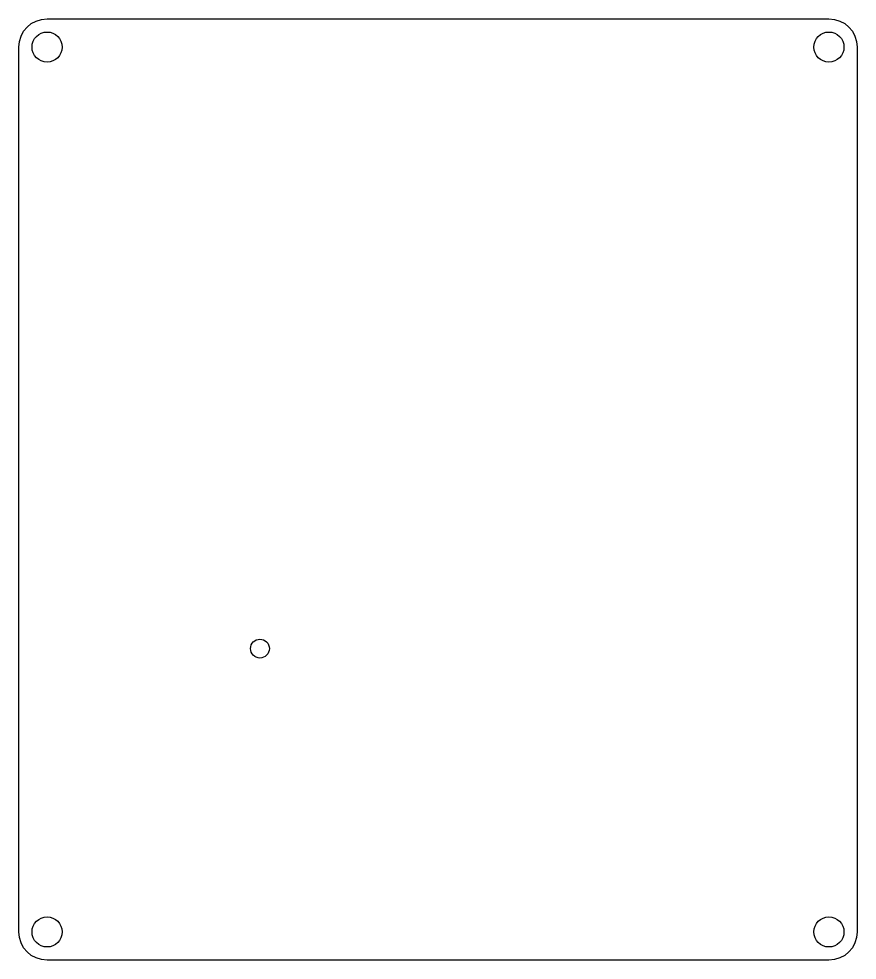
# Model space of a CAD drawing. Header units: millimetres. Extents: x -188 to -98, y 46 to 146.
import ezdxf

# ---------------------------------------------------------------- set-up
doc = ezdxf.new("R2010")
doc.units = ezdxf.units.MM
doc.layers.get('0').update_dxf_attribs({"linetype": 'CONTINUOUS'})

msp = doc.modelspace()

# ---------------------------------------------------------------- linework, layer by layer
msp.add_lwpolyline([(-101.5, 46), (-184.5, 46, -0.41421), (-187.5, 49), (-187.5, 143, -0.41421), (-184.5, 146), (-101.5, 146, -0.41421), (-98.5, 143), (-98.5, 49, -0.41421)], format="xyb", close=True)
for centre, radius in [((-184.5, 143), 1.6), ((-101.5, 143), 1.6), ((-161.9, 79.1), 1), ((-184.5, 49), 1.6), ((-101.5, 49), 1.6)]:
    msp.add_circle(centre, radius)

doc.saveas('drawing.dxf')
